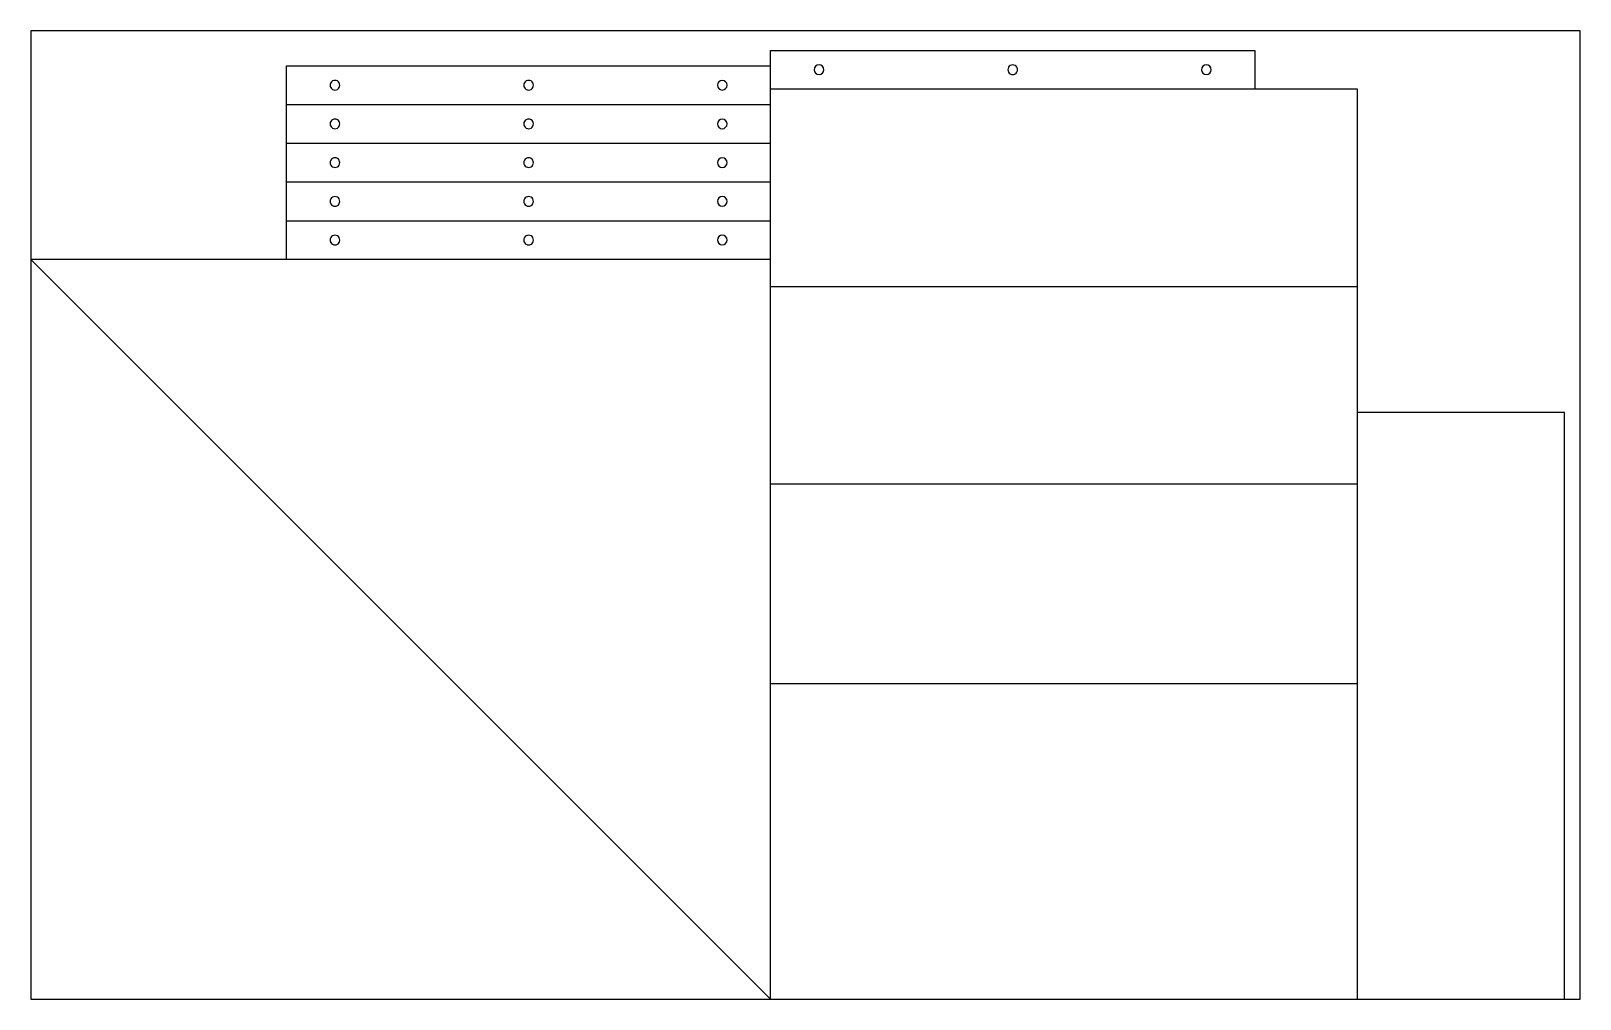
# Model space of a CAD drawing. Extents: x 11 to 811, y 8 to 508.
import ezdxf

# ---------------------------------------------------------------- set-up
doc = ezdxf.new("R2010")
doc.units = 0

msp = doc.modelspace()

# ---------------------------------------------------------------- linework, layer by layer
at = {"color": 50}
for points in [[(810.718861, 508.330548), (10.721421, 508.330548)], [(10.721421, 508.330548), (10.721421, 8.33227)], [(810.718861, 8.33227), (810.718861, 508.330548)], [(10.721421, 8.33227), (810.718861, 8.33227)]]:
    msp.add_lwpolyline(points, dxfattribs=at)
at = {"color": 170}
for points in [[(392.720184, 8.33227), (392.720184, 498.330646)], [(392.720184, 498.330646), (642.719451, 498.330646)], [(642.719451, 498.330646), (642.719451, 478.330578)], [(142.721714, 490.330725), (392.720184, 490.330725)], [(142.721714, 390.330913), (142.721714, 490.330725)], [(695.720652, 478.330578), (392.720184, 478.330578)], [(695.720652, 8.33227), (695.720652, 478.330578)], [(142.721714, 470.330658), (392.720184, 470.330658)], [(142.721714, 450.330854), (392.720184, 450.330854)], [(142.721714, 430.330785), (392.720184, 430.330785)], [(142.721714, 410.330981), (392.720184, 410.330981)], [(10.721421, 390.330913), (392.720184, 8.33227)], [(392.720184, 390.330913), (10.721421, 390.330913)], [(392.720184, 376.331051), (695.720652, 376.331051)], [(802.717882, 311.331027), (695.720652, 311.331027)], [(802.717882, 8.33227), (802.717882, 311.331027)], [(695.720652, 274.330463), (392.720184, 274.330463)], [(392.720184, 171.331067), (695.720652, 171.331067)]]:
    msp.add_lwpolyline(points, dxfattribs=at)
at = {"color": 10}
for points in [[(420.220113, 488.330653), (420.02221, 489.302153), (419.486113, 490.095174), (418.692019, 490.629679), (417.720125, 490.825633), (416.748229, 490.629679), (415.954135, 490.095174), (415.418039, 489.302153), (415.220136, 488.330653), (415.418039, 487.359153), (415.954135, 486.566132), (416.748229, 486.031627), (417.720125, 485.835673), (418.692019, 486.031627), (419.486113, 486.566132), (420.02221, 487.359153), (420.220113, 488.330653), (420.220113, 488.330653)], [(520.219873, 488.330653), (520.13333, 488.982945), (519.88493, 489.580649), (519.491501, 490.094621), (518.969868, 490.495711), (518.361697, 490.746913), (517.719871, 490.830647), (517.078045, 490.746913), (516.469873, 490.495711), (515.948241, 490.094621), (515.554813, 489.580649), (515.306416, 488.982945), (515.219877, 488.330653), (515.30642, 487.678361), (515.554819, 487.080656), (515.948249, 486.566685), (516.469881, 486.165595), (517.078053, 485.914393), (517.719879, 485.830659), (518.361705, 485.914393), (518.969876, 486.165595), (519.491509, 486.566685), (519.884937, 487.080656), (520.133335, 487.678361), (520.219873, 488.330653), (520.219873, 488.330653)], [(620.219606, 488.330653), (620.021703, 489.302153), (619.485607, 490.095174), (618.691512, 490.629679), (617.719618, 490.825633), (616.747722, 490.629679), (615.953628, 490.095174), (615.417532, 489.302153), (615.219629, 488.330653), (615.417532, 487.359153), (615.953628, 486.566132), (616.747722, 486.031627), (617.719618, 485.835673), (618.691512, 486.031627), (619.485607, 486.566132), (620.021703, 487.359153), (620.219606, 488.330653), (620.219606, 488.330653)], [(170.220749, 480.330673), (170.13421, 480.982966), (169.885813, 481.580671), (169.492383, 482.094641), (168.970751, 482.495731), (168.36258, 482.746933), (167.720755, 482.830667), (167.078928, 482.746933), (166.470757, 482.495731), (165.949125, 482.094641), (165.555695, 481.580671), (165.307299, 480.982966), (165.22076, 480.330673), (165.307299, 479.678381), (165.555695, 479.080677), (165.949125, 478.566705), (166.470757, 478.165615), (167.078928, 477.914413), (167.720755, 477.830679), (168.36258, 477.914413), (168.970751, 478.165615), (169.492383, 478.566705), (169.885813, 479.080677), (170.13421, 479.678381), (170.220749, 480.330673), (170.220749, 480.330673)], [(270.2205, 480.330673), (270.133957, 480.982966), (269.885557, 481.580671), (269.492127, 482.094641), (268.970495, 482.495731), (268.362324, 482.746933), (267.720498, 482.830667), (267.078673, 482.746933), (266.470501, 482.495731), (265.948868, 482.094641), (265.555439, 481.580671), (265.307043, 480.982966), (265.220504, 480.330673), (265.307047, 479.678381), (265.555447, 479.080677), (265.948876, 478.566705), (266.470509, 478.165615), (267.07868, 477.914413), (267.720506, 477.830679), (268.362332, 477.914413), (268.970503, 478.165615), (269.492135, 478.566705), (269.885564, 479.080677), (270.133962, 479.678381), (270.2205, 480.330673), (270.2205, 480.330673)], [(370.220234, 480.330673), (370.022331, 481.302173), (369.486234, 482.095194), (368.69214, 482.629699), (367.720245, 482.825653), (366.74835, 482.629699), (365.954255, 482.095194), (365.418159, 481.302173), (365.220256, 480.330673), (365.418159, 479.359173), (365.954255, 478.566152), (366.74835, 478.031647), (367.720245, 477.835693), (368.69214, 478.031647), (369.486234, 478.566152), (370.022331, 479.359173), (370.220234, 480.330673), (370.220234, 480.330673)], [(170.220749, 460.330724), (170.13421, 460.983017), (169.885813, 461.580721), (169.492383, 462.094691), (168.970751, 462.495783), (168.36258, 462.746984), (167.720755, 462.830718), (167.078928, 462.746984), (166.470757, 462.495783), (165.949125, 462.094691), (165.555695, 461.580721), (165.307299, 460.983017), (165.22076, 460.330724), (165.307299, 459.678431), (165.555695, 459.080727), (165.949125, 458.566756), (166.470757, 458.165666), (167.078928, 457.914464), (167.720755, 457.830729), (168.36258, 457.914464), (168.970751, 458.165666), (169.492383, 458.566756), (169.885813, 459.080727), (170.13421, 459.678431), (170.220749, 460.330724), (170.220749, 460.330724)], [(270.2205, 460.330724), (270.133957, 460.983017), (269.885557, 461.580721), (269.492127, 462.094691), (268.970495, 462.495783), (268.362324, 462.746984), (267.720498, 462.830718), (267.078673, 462.746984), (266.470501, 462.495783), (265.948868, 462.094691), (265.555439, 461.580721), (265.307043, 460.983017), (265.220504, 460.330724), (265.307047, 459.678431), (265.555447, 459.080727), (265.948876, 458.566756), (266.470509, 458.165666), (267.07868, 457.914464), (267.720506, 457.830729), (268.362332, 457.914464), (268.970503, 458.165666), (269.492135, 458.566756), (269.885564, 459.080727), (270.133962, 459.678431), (270.2205, 460.330724), (270.2205, 460.330724)], [(370.220234, 460.330724), (370.022331, 461.302224), (369.486234, 462.095245), (368.69214, 462.62975), (367.720245, 462.825704), (366.74835, 462.62975), (365.954255, 462.095245), (365.418159, 461.302224), (365.220256, 460.330724), (365.418159, 459.359224), (365.954255, 458.566203), (366.74835, 458.031698), (367.720245, 457.835743), (368.69214, 458.031698), (369.486234, 458.566203), (370.022331, 459.359224), (370.220234, 460.330724), (370.220234, 460.330724)], [(170.220749, 440.330774), (170.13421, 440.983068), (169.885813, 441.580772), (169.492383, 442.094742), (168.970751, 442.495833), (168.36258, 442.747034), (167.720755, 442.830768), (167.078928, 442.747034), (166.470757, 442.495833), (165.949125, 442.094742), (165.555695, 441.580772), (165.307299, 440.983068), (165.22076, 440.330774), (165.307299, 439.678482), (165.555695, 439.080778), (165.949125, 438.566807), (166.470757, 438.165716), (167.078928, 437.914514), (167.720755, 437.830781), (168.36258, 437.914514), (168.970751, 438.165716), (169.492383, 438.566807), (169.885813, 439.080778), (170.13421, 439.678482), (170.220749, 440.330774), (170.220749, 440.330774)], [(270.2205, 440.330774), (270.133957, 440.983068), (269.885557, 441.580772), (269.492127, 442.094742), (268.970495, 442.495833), (268.362324, 442.747034), (267.720498, 442.830768), (267.078673, 442.747034), (266.470501, 442.495833), (265.948868, 442.094742), (265.555439, 441.580772), (265.307043, 440.983068), (265.220504, 440.330774), (265.307047, 439.678482), (265.555447, 439.080778), (265.948876, 438.566807), (266.470509, 438.165716), (267.07868, 437.914514), (267.720506, 437.830781), (268.362332, 437.914514), (268.970503, 438.165716), (269.492135, 438.566807), (269.885564, 439.080778), (270.133962, 439.678482), (270.2205, 440.330774), (270.2205, 440.330774)], [(370.220234, 440.330774), (370.022331, 441.302274), (369.486234, 442.095295), (368.69214, 442.629801), (367.720245, 442.825755), (366.74835, 442.629801), (365.954255, 442.095295), (365.418159, 441.302274), (365.220256, 440.330774), (365.418159, 439.359275), (365.954255, 438.566254), (366.74835, 438.031748), (367.720245, 437.835794), (368.69214, 438.031748), (369.486234, 438.566254), (370.022331, 439.359275), (370.220234, 440.330774), (370.220234, 440.330774)], [(170.220749, 420.330826), (170.13421, 420.983118), (169.885813, 421.580822), (169.492383, 422.094792), (168.970751, 422.495884), (168.36258, 422.747086), (167.720755, 422.830819), (167.078928, 422.747086), (166.470757, 422.495884), (165.949125, 422.094792), (165.555695, 421.580822), (165.307299, 420.983118), (165.22076, 420.330826), (165.307299, 419.678532), (165.555695, 419.080828), (165.949125, 418.566858), (166.470757, 418.165767), (167.078928, 417.914566), (167.720755, 417.830832), (168.36258, 417.914566), (168.970751, 418.165767), (169.492383, 418.566858), (169.885813, 419.080828), (170.13421, 419.678532), (170.220749, 420.330826), (170.220749, 420.330826)], [(270.2205, 420.330826), (270.133957, 420.983118), (269.885557, 421.580822), (269.492127, 422.094792), (268.970495, 422.495884), (268.362324, 422.747086), (267.720498, 422.830819), (267.078673, 422.747086), (266.470501, 422.495884), (265.948868, 422.094792), (265.555439, 421.580822), (265.307043, 420.983118), (265.220504, 420.330826), (265.307047, 419.678532), (265.555447, 419.080828), (265.948876, 418.566858), (266.470509, 418.165767), (267.07868, 417.914566), (267.720506, 417.830832), (268.362332, 417.914566), (268.970503, 418.165767), (269.492135, 418.566858), (269.885564, 419.080828), (270.133962, 419.678532), (270.2205, 420.330826), (270.2205, 420.330826)], [(370.220234, 420.330826), (370.022331, 421.302325), (369.486234, 422.095346), (368.69214, 422.629852), (367.720245, 422.825806), (366.74835, 422.629852), (365.954255, 422.095346), (365.418159, 421.302325), (365.220256, 420.330826), (365.418159, 419.359325), (365.954255, 418.566305), (366.74835, 418.031799), (367.720245, 417.835845), (368.69214, 418.031799), (369.486234, 418.566305), (370.022331, 419.359325), (370.220234, 420.330826), (370.220234, 420.330826)], [(170.220749, 400.330876), (170.13421, 400.983169), (169.885813, 401.580873), (169.492383, 402.094844), (168.970751, 402.495934), (168.36258, 402.747136), (167.720755, 402.83087), (167.078928, 402.747136), (166.470757, 402.495934), (165.949125, 402.094844), (165.555695, 401.580873), (165.307299, 400.983169), (165.22076, 400.330876), (165.307299, 399.678584), (165.555695, 399.080879), (165.949125, 398.566908), (166.470757, 398.165818), (167.078928, 397.914616), (167.720755, 397.830882), (168.36258, 397.914616), (168.970751, 398.165818), (169.492383, 398.566908), (169.885813, 399.080879), (170.13421, 399.678584), (170.220749, 400.330876), (170.220749, 400.330876)], [(270.2205, 400.330876), (270.133957, 400.983169), (269.885557, 401.580873), (269.492127, 402.094844), (268.970495, 402.495934), (268.362324, 402.747136), (267.720498, 402.83087), (267.078673, 402.747136), (266.470501, 402.495934), (265.948868, 402.094844), (265.555439, 401.580873), (265.307043, 400.983169), (265.220504, 400.330876), (265.307047, 399.678584), (265.555447, 399.080879), (265.948876, 398.566908), (266.470509, 398.165818), (267.07868, 397.914616), (267.720506, 397.830882), (268.362332, 397.914616), (268.970503, 398.165818), (269.492135, 398.566908), (269.885564, 399.080879), (270.133962, 399.678584), (270.2205, 400.330876), (270.2205, 400.330876)], [(370.220234, 400.330876), (370.022331, 401.302376), (369.486234, 402.095397), (368.69214, 402.629902), (367.720245, 402.825857), (366.74835, 402.629902), (365.954255, 402.095397), (365.418159, 401.302376), (365.220256, 400.330876), (365.418159, 399.359376), (365.954255, 398.566355), (366.74835, 398.03185), (367.720245, 397.835896), (368.69214, 398.03185), (369.486234, 398.566355), (370.022331, 399.359376), (370.220234, 400.330876), (370.220234, 400.330876)]]:
    msp.add_lwpolyline(points, dxfattribs=at)

doc.saveas('drawing.dxf')
